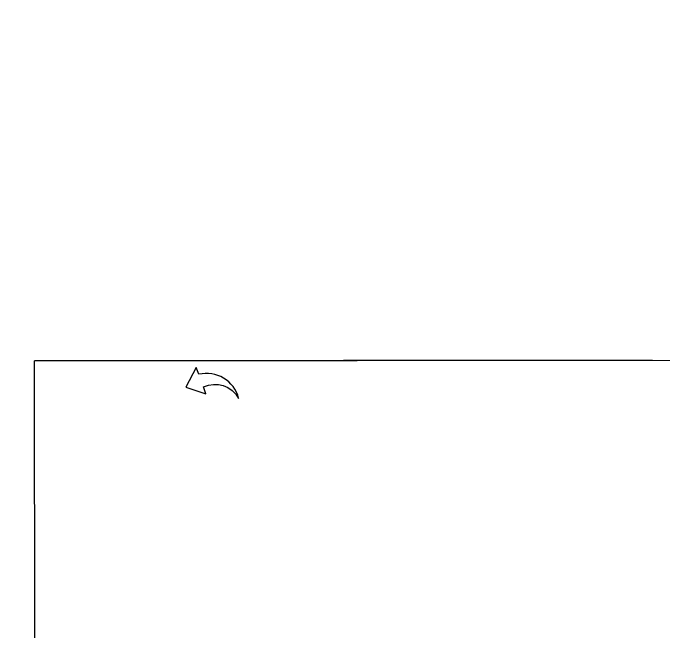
# Model space of a CAD drawing. Header units: feet. Extents: x -99009 to 3252343, y -11094690 to 9035152.
# Drawn here: x 2481008 to 2486512, y -1977975 to -1972741 of the extents above; entities that cross this region are included whole.
import ezdxf

# ---------------------------------------------------------------- set-up
doc = ezdxf.new("R2010")
doc.units = ezdxf.units.FT
doc.layers.add('1', color=1, linetype='Continuous')

msp = doc.modelspace()

# ---------------------------------------------------------------- linework, layer by layer
at = {"transparency": 33554684}
for p, q in [((2481188.97746, -1975682.63258), (2508873.95962, -1975651.19996)), ((2486410.9741, -1975676.7037), (2481188.97746, -1975682.63258)), ((2481188.97746, -1975682.63258), (2486410.9741, -1975676.7037)), ((2481198.47639, -1984049.02719), (2481188.97746, -1975682.63258))]:
    msp.add_line(p, q, dxfattribs=at)
msp.add_lwpolyline([(2482557.45135, -1975739.31568), (2482469.33164, -1975904.322), (2482638.6945, -1975959.69117), (2482617.81223, -1975903.04713, -0.4026844579), (2482915.96023, -1975999.75114, 0.4110798802), (2482578.33398, -1975795.96071)], format="xyb", close=True, dxfattribs=at)
at = {"layer": '1'}
msp.add_arc((2520410.24778, -1978395.99612), 100000, 84.1346387202, 194.3871675539, dxfattribs=at)

doc.saveas('drawing.dxf')
